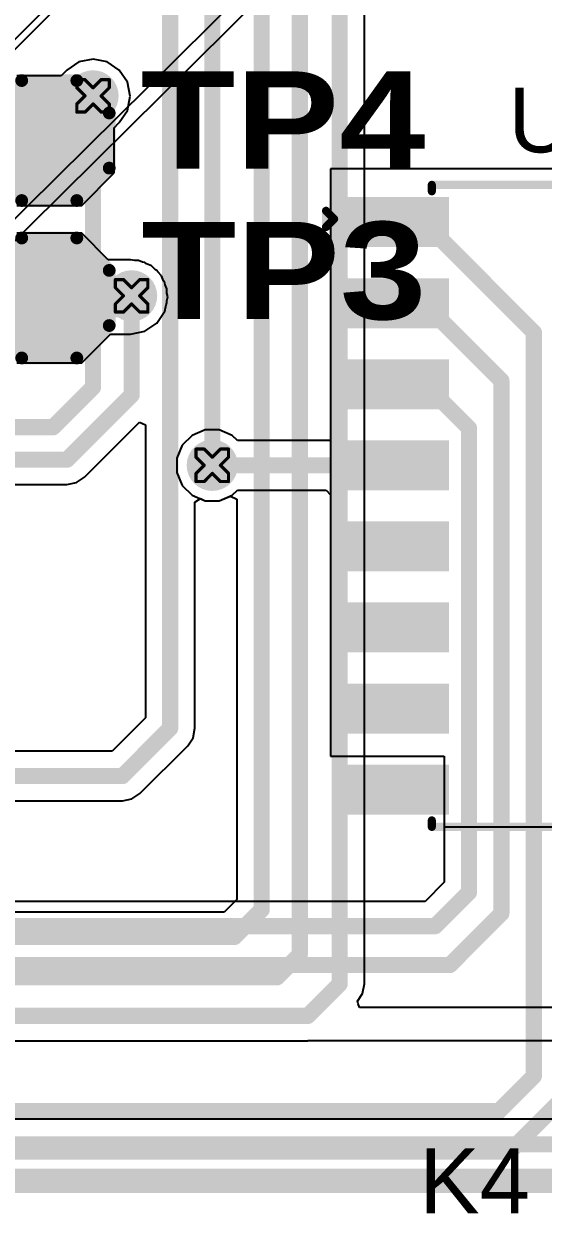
# Model space of a CAD drawing. Header units: inches. Extents: x 0 to 212, y 0 to 208.
# Drawn here: x 4.75 to 5.07, y 2.323 to 3.057 of the extents above; entities that cross this region are included whole.
import ezdxf

# ---------------------------------------------------------------- set-up
doc = ezdxf.new("R2010")
doc.units = ezdxf.units.IN
doc.header["$MEASUREMENT"] = 0
for name, color, linetype in [('Bottom Layer', 5, 'Continuous'), ('Bottom Solder', 6, 'Continuous'), ('Drill Drawing', 1, 'Continuous'), ('Top Layer', 1, 'Continuous'), ('Top Overlay', 2, 'Continuous'), ('Top Paste', 8, 'Continuous'), ('Top Solder', 216, 'Continuous'), ('Via Holes', 16, 'Continuous')]:
    doc.layers.add(name, color=color, linetype=linetype)
doc.styles.add('Arial', font='', dxfattribs={"height": 0.2})
doc.styles.add('Arial Black_Bold', font='', dxfattribs={"height": 0.2})
doc.styles.get('Arial').set_extended_font_data('Arial')
doc.styles.get('Arial Black_Bold').set_extended_font_data('Arial Black', bold=True)

# ---------------------------------------------------------------- blocks, each defined once
blk = doc.blocks.new('16_SOIC__0_154___3_90___W______10')
at = {"layer": 'Top Layer'}
for points in [[(-0.13583, 0.18642), (-0.07677, 0.18642), (-0.07677, 0.16358), (-0.13583, 0.16358)], [(0.07677, 0.18642), (0.13583, 0.18642), (0.13583, 0.16358), (0.07677, 0.16358)], [(-0.13583, 0.13642), (-0.07677, 0.13642), (-0.07677, 0.11358), (-0.13583, 0.11358)], [(0.07677, 0.13642), (0.13583, 0.13642), (0.13583, 0.11358), (0.07677, 0.11358)], [(-0.13583, 0.08642), (-0.07677, 0.08642), (-0.07677, 0.06358), (-0.13583, 0.06358)], [(0.07677, 0.08642), (0.13583, 0.08642), (0.13583, 0.06358), (0.07677, 0.06358)], [(-0.13583, 0.03642), (-0.07677, 0.03642), (-0.07677, 0.01358), (-0.13583, 0.01358)], [(0.07677, 0.03642), (0.13583, 0.03642), (0.13583, 0.01358), (0.07677, 0.01358)], [(-0.13583, -0.01358), (-0.07677, -0.01358), (-0.07677, -0.03642), (-0.13583, -0.03642)], [(0.07677, -0.01358), (0.13583, -0.01358), (0.13583, -0.03642), (0.07677, -0.03642)], [(-0.13583, -0.06358), (-0.07677, -0.06358), (-0.07677, -0.08642), (-0.13583, -0.08642)], [(0.07677, -0.06358), (0.13583, -0.06358), (0.13583, -0.08642), (0.07677, -0.08642)], [(-0.13583, -0.11358), (-0.07677, -0.11358), (-0.07677, -0.13642), (-0.13583, -0.13642)], [(0.07677, -0.11358), (0.13583, -0.11358), (0.13583, -0.13642), (0.07677, -0.13642)], [(-0.13583, -0.16358), (-0.07677, -0.16358), (-0.07677, -0.18642), (-0.13583, -0.18642)], [(0.07677, -0.16358), (0.13583, -0.16358), (0.13583, -0.18642), (0.07677, -0.18642)]]:
    blk.add_hatch(color=1, dxfattribs=at).paths.add_polyline_path(points)
at = {"layer": 'Top Paste'}
for points in [[(-0.13583, 0.18642), (-0.07677, 0.18642), (-0.07677, 0.16358), (-0.13583, 0.16358)], [(0.07677, 0.18642), (0.13583, 0.18642), (0.13583, 0.16358), (0.07677, 0.16358)], [(-0.13583, 0.13642), (-0.07677, 0.13642), (-0.07677, 0.11358), (-0.13583, 0.11358)], [(0.07677, 0.13642), (0.13583, 0.13642), (0.13583, 0.11358), (0.07677, 0.11358)], [(-0.13583, 0.08642), (-0.07677, 0.08642), (-0.07677, 0.06358), (-0.13583, 0.06358)], [(0.07677, 0.08642), (0.13583, 0.08642), (0.13583, 0.06358), (0.07677, 0.06358)], [(-0.13583, 0.03642), (-0.07677, 0.03642), (-0.07677, 0.01358), (-0.13583, 0.01358)], [(0.07677, 0.03642), (0.13583, 0.03642), (0.13583, 0.01358), (0.07677, 0.01358)], [(-0.13583, -0.01358), (-0.07677, -0.01358), (-0.07677, -0.03642), (-0.13583, -0.03642)], [(0.07677, -0.01358), (0.13583, -0.01358), (0.13583, -0.03642), (0.07677, -0.03642)], [(-0.13583, -0.06358), (-0.07677, -0.06358), (-0.07677, -0.08642), (-0.13583, -0.08642)], [(0.07677, -0.06358), (0.13583, -0.06358), (0.13583, -0.08642), (0.07677, -0.08642)], [(-0.13583, -0.11358), (-0.07677, -0.11358), (-0.07677, -0.13642), (-0.13583, -0.13642)], [(0.07677, -0.11358), (0.13583, -0.11358), (0.13583, -0.13642), (0.07677, -0.13642)], [(-0.13583, -0.16358), (-0.07677, -0.16358), (-0.07677, -0.18642), (-0.13583, -0.18642)], [(0.07677, -0.16358), (0.13583, -0.16358), (0.13583, -0.18642), (0.07677, -0.18642)]]:
    blk.add_hatch(color=8, dxfattribs=at).paths.add_polyline_path(points)
at = {"layer": 'Top Solder'}
for points in [[(-0.13983, 0.19042), (-0.07277, 0.19042), (-0.07277, 0.15958), (-0.13983, 0.15958)], [(0.07277, 0.19042), (0.13983, 0.19042), (0.13983, 0.15958), (0.07277, 0.15958)], [(-0.13983, 0.14042), (-0.07277, 0.14042), (-0.07277, 0.10958), (-0.13983, 0.10958)], [(0.07277, 0.14042), (0.13983, 0.14042), (0.13983, 0.10958), (0.07277, 0.10958)], [(-0.13983, 0.09042), (-0.07277, 0.09042), (-0.07277, 0.05958), (-0.13983, 0.05958)], [(0.07277, 0.09042), (0.13983, 0.09042), (0.13983, 0.05958), (0.07277, 0.05958)], [(-0.13983, 0.04042), (-0.07277, 0.04042), (-0.07277, 0.00958), (-0.13983, 0.00958)], [(0.07277, 0.04042), (0.13983, 0.04042), (0.13983, 0.00958), (0.07277, 0.00958)], [(-0.13983, -0.00958), (-0.07277, -0.00958), (-0.07277, -0.04042), (-0.13983, -0.04042)], [(0.07277, -0.00958), (0.13983, -0.00958), (0.13983, -0.04042), (0.07277, -0.04042)], [(-0.13983, -0.05958), (-0.07277, -0.05958), (-0.07277, -0.09042), (-0.13983, -0.09042)], [(0.07277, -0.05958), (0.13983, -0.05958), (0.13983, -0.09042), (0.07277, -0.09042)], [(-0.13983, -0.10958), (-0.07277, -0.10958), (-0.07277, -0.14042), (-0.13983, -0.14042)], [(0.07277, -0.10958), (0.13983, -0.10958), (0.13983, -0.14042), (0.07277, -0.14042)], [(-0.13983, -0.15958), (-0.07277, -0.15958), (-0.07277, -0.19042), (-0.13983, -0.19042)], [(0.07277, -0.15958), (0.13983, -0.15958), (0.13983, -0.19042), (0.07277, -0.19042)]]:
    blk.add_hatch(color=216, dxfattribs=at).paths.add_polyline_path(points)
at = {"layer": 'Top Overlay'}
for points in [[(-0.08336, 0.194, 0.005, 0.005, 0), (-0.08336, 0.198, 0.005, 0.005, 0)], [(-0.08336, 0.198, 0.005, 0.005, 0), (0.07802, 0.198, 0.005, 0.005, 0)], [(0.07864, 0.194, 0.005, 0.005, 0), (0.07864, 0.198, 0.005, 0.005, 0)], [(-0.14865, 0.172, 0.005, 0.005, 0), (-0.14865, 0.182, 0.005, 0.005, 0)], [(-0.14865, 0.182, 0.005, 0.005, 0), (-0.14365, 0.177, 0.005, 0.005, 0)], [(-0.14865, 0.172, 0.005, 0.005, 0), (-0.14365, 0.177, 0.005, 0.005, 0)], [(-0.08336, -0.198, 0.005, 0.005, 0), (-0.08336, -0.194, 0.005, 0.005, 0)], [(-0.08336, -0.198, 0.005, 0.005, 0), (0.07802, -0.198, 0.005, 0.005, 0)], [(0.07864, -0.198, 0.005, 0.005, 0), (0.07864, -0.194, 0.005, 0.005, 0)]]:
    blk.add_lwpolyline(points, format="xyseb", dxfattribs=at)
for points in [[(-0.08461, 0.198, 0.0025, 0.0025, 1), (-0.08211, 0.198, 0.0025, 0.0025, 1)], [(-0.08461, 0.198, 0.0025, 0.0025, 1), (-0.08211, 0.198, 0.0025, 0.0025, 1)], [(0.07677, 0.198, 0.0025, 0.0025, 1), (0.07927, 0.198, 0.0025, 0.0025, 1)], [(0.07739, 0.198, 0.0025, 0.0025, 1), (0.07989, 0.198, 0.0025, 0.0025, 1)], [(-0.08461, 0.194, 0.0025, 0.0025, 1), (-0.08211, 0.194, 0.0025, 0.0025, 1)], [(0.07739, 0.194, 0.0025, 0.0025, 1), (0.07989, 0.194, 0.0025, 0.0025, 1)], [(-0.1499, 0.182, 0.0025, 0.0025, 1), (-0.1474, 0.182, 0.0025, 0.0025, 1)], [(-0.1499, 0.182, 0.0025, 0.0025, 1), (-0.1474, 0.182, 0.0025, 0.0025, 1)], [(-0.1449, 0.177, 0.0025, 0.0025, 1), (-0.1424, 0.177, 0.0025, 0.0025, 1)], [(-0.1449, 0.177, 0.0025, 0.0025, 1), (-0.1424, 0.177, 0.0025, 0.0025, 1)], [(-0.1499, 0.172, 0.0025, 0.0025, 1), (-0.1474, 0.172, 0.0025, 0.0025, 1)], [(-0.1499, 0.172, 0.0025, 0.0025, 1), (-0.1474, 0.172, 0.0025, 0.0025, 1)], [(-0.08461, -0.194, 0.0025, 0.0025, 1), (-0.08211, -0.194, 0.0025, 0.0025, 1)], [(-0.08461, -0.198, 0.0025, 0.0025, 1), (-0.08211, -0.198, 0.0025, 0.0025, 1)], [(-0.08461, -0.198, 0.0025, 0.0025, 1), (-0.08211, -0.198, 0.0025, 0.0025, 1)], [(0.07677, -0.198, 0.0025, 0.0025, 1), (0.07927, -0.198, 0.0025, 0.0025, 1)], [(0.07739, -0.194, 0.0025, 0.0025, 1), (0.07989, -0.194, 0.0025, 0.0025, 1)], [(0.07739, -0.198, 0.0025, 0.0025, 1), (0.07989, -0.198, 0.0025, 0.0025, 1)]]:
    blk.add_lwpolyline(points, format="xyseb", close=True, dxfattribs=at)
blk = doc.blocks.new('28_UFQFPN__4_4__11')
at = {"layer": 'Top Solder'}
for p in [(-0.05074, -0.06255), (0.06147, -0.06255), (0.08706, 0.06737), (0.08706, -0.05074)]:
    blk.add_line(p, (207.68418, 205.16589), dxfattribs=at)
blk = doc.blocks.new('T__________17')
at = {"layer": 'Top Layer'}
blk.add_hatch(color=1, dxfattribs=at).paths.add_polyline_path([(0.015, 0.03), (-0.015, 0.03), (-0.03, 0.015), (-0.03, -0.015), (-0.015, -0.03), (0.015, -0.03), (0.03, -0.015), (0.03, 0.015)])
at = {"layer": 'Top Paste'}
blk.add_hatch(color=8, dxfattribs=at).paths.add_polyline_path([(0.015, 0.03), (-0.015, 0.03), (-0.03, 0.015), (-0.03, -0.015), (-0.015, -0.03), (0.015, -0.03), (0.03, -0.015), (0.03, 0.015)])
at = {"layer": 'Top Solder'}
blk.add_hatch(color=216, dxfattribs=at).paths.add_polyline_path([(0.017, 0.034), (-0.017, 0.034), (-0.034, 0.017), (-0.034, -0.017), (-0.017, -0.034), (0.017, -0.034), (0.034, -0.017), (0.034, 0.017)])
at = {"layer": 'Top Overlay'}
for points in [[(-0.037, 0.017, 0.00787, 0.00787, 0), (-0.017, 0.037, 0.00787, 0.00787, 0)], [(-0.017, 0.037, 0.00787, 0.00787, 0), (0.017, 0.037, 0.00787, 0.00787, 0)], [(0.017, 0.037, 0.00787, 0.00787, 0), (0.037, 0.017, 0.00787, 0.00787, 0)], [(-0.037, -0.017, 0.00787, 0.00787, 0), (-0.037, 0.017, 0.00787, 0.00787, 0)], [(0.037, -0.017, 0.00787, 0.00787, 0), (0.037, 0.017, 0.00787, 0.00787, 0)], [(-0.037, -0.017, 0.00787, 0.00787, 0), (-0.017, -0.037, 0.00787, 0.00787, 0)], [(0.017, -0.037, 0.00787, 0.00787, 0), (0.037, -0.017, 0.00787, 0.00787, 0)], [(-0.017, -0.037, 0.00787, 0.00787, 0), (0.017, -0.037, 0.00787, 0.00787, 0)]]:
    blk.add_lwpolyline(points, format="xyseb", dxfattribs=at)
for points in [[(-0.01897, 0.037, 0.00394, 0.00394, 1), (-0.01503, 0.037, 0.00394, 0.00394, 1)], [(-0.01897, 0.037, 0.00394, 0.00394, 1), (-0.01503, 0.037, 0.00394, 0.00394, 1)], [(0.01503, 0.037, 0.00394, 0.00394, 1), (0.01897, 0.037, 0.00394, 0.00394, 1)], [(0.01503, 0.037, 0.00394, 0.00394, 1), (0.01897, 0.037, 0.00394, 0.00394, 1)], [(-0.03897, 0.017, 0.00394, 0.00394, 1), (-0.03503, 0.017, 0.00394, 0.00394, 1)], [(-0.03897, 0.017, 0.00394, 0.00394, 1), (-0.03503, 0.017, 0.00394, 0.00394, 1)], [(0.03503, 0.017, 0.00394, 0.00394, 1), (0.03897, 0.017, 0.00394, 0.00394, 1)], [(0.03503, 0.017, 0.00394, 0.00394, 1), (0.03897, 0.017, 0.00394, 0.00394, 1)], [(-0.03897, -0.017, 0.00394, 0.00394, 1), (-0.03503, -0.017, 0.00394, 0.00394, 1)], [(-0.03897, -0.017, 0.00394, 0.00394, 1), (-0.03503, -0.017, 0.00394, 0.00394, 1)], [(0.03503, -0.017, 0.00394, 0.00394, 1), (0.03897, -0.017, 0.00394, 0.00394, 1)], [(0.03503, -0.017, 0.00394, 0.00394, 1), (0.03897, -0.017, 0.00394, 0.00394, 1)], [(-0.01897, -0.037, 0.00394, 0.00394, 1), (-0.01503, -0.037, 0.00394, 0.00394, 1)], [(-0.01897, -0.037, 0.00394, 0.00394, 1), (-0.01503, -0.037, 0.00394, 0.00394, 1)], [(0.01503, -0.037, 0.00394, 0.00394, 1), (0.01897, -0.037, 0.00394, 0.00394, 1)], [(0.01503, -0.037, 0.00394, 0.00394, 1), (0.01897, -0.037, 0.00394, 0.00394, 1)]]:
    blk.add_lwpolyline(points, format="xyseb", close=True, dxfattribs=at)
blk = doc.blocks.new('T__________18')
at = {"layer": 'Top Layer'}
blk.add_hatch(color=1, dxfattribs=at).paths.add_polyline_path([(0.015, 0.03), (-0.015, 0.03), (-0.03, 0.015), (-0.03, -0.015), (-0.015, -0.03), (0.015, -0.03), (0.03, -0.015), (0.03, 0.015)])
at = {"layer": 'Top Paste'}
blk.add_hatch(color=8, dxfattribs=at).paths.add_polyline_path([(0.015, 0.03), (-0.015, 0.03), (-0.03, 0.015), (-0.03, -0.015), (-0.015, -0.03), (0.015, -0.03), (0.03, -0.015), (0.03, 0.015)])
at = {"layer": 'Top Solder'}
blk.add_hatch(color=216, dxfattribs=at).paths.add_polyline_path([(0.017, 0.034), (-0.017, 0.034), (-0.034, 0.017), (-0.034, -0.017), (-0.017, -0.034), (0.017, -0.034), (0.034, -0.017), (0.034, 0.017)])
at = {"layer": 'Top Overlay'}
for points in [[(-0.037, 0.017, 0.00787, 0.00787, 0), (-0.017, 0.037, 0.00787, 0.00787, 0)], [(-0.017, 0.037, 0.00787, 0.00787, 0), (0.017, 0.037, 0.00787, 0.00787, 0)], [(0.017, 0.037, 0.00787, 0.00787, 0), (0.037, 0.017, 0.00787, 0.00787, 0)], [(-0.037, -0.017, 0.00787, 0.00787, 0), (-0.037, 0.017, 0.00787, 0.00787, 0)], [(0.037, -0.017, 0.00787, 0.00787, 0), (0.037, 0.017, 0.00787, 0.00787, 0)], [(-0.037, -0.017, 0.00787, 0.00787, 0), (-0.017, -0.037, 0.00787, 0.00787, 0)], [(0.017, -0.037, 0.00787, 0.00787, 0), (0.037, -0.017, 0.00787, 0.00787, 0)], [(-0.017, -0.037, 0.00787, 0.00787, 0), (0.017, -0.037, 0.00787, 0.00787, 0)]]:
    blk.add_lwpolyline(points, format="xyseb", dxfattribs=at)
for points in [[(-0.01897, 0.037, 0.00394, 0.00394, 1), (-0.01503, 0.037, 0.00394, 0.00394, 1)], [(-0.01897, 0.037, 0.00394, 0.00394, 1), (-0.01503, 0.037, 0.00394, 0.00394, 1)], [(0.01503, 0.037, 0.00394, 0.00394, 1), (0.01897, 0.037, 0.00394, 0.00394, 1)], [(0.01503, 0.037, 0.00394, 0.00394, 1), (0.01897, 0.037, 0.00394, 0.00394, 1)], [(-0.03897, 0.017, 0.00394, 0.00394, 1), (-0.03503, 0.017, 0.00394, 0.00394, 1)], [(-0.03897, 0.017, 0.00394, 0.00394, 1), (-0.03503, 0.017, 0.00394, 0.00394, 1)], [(0.03503, 0.017, 0.00394, 0.00394, 1), (0.03897, 0.017, 0.00394, 0.00394, 1)], [(0.03503, 0.017, 0.00394, 0.00394, 1), (0.03897, 0.017, 0.00394, 0.00394, 1)], [(-0.03897, -0.017, 0.00394, 0.00394, 1), (-0.03503, -0.017, 0.00394, 0.00394, 1)], [(-0.03897, -0.017, 0.00394, 0.00394, 1), (-0.03503, -0.017, 0.00394, 0.00394, 1)], [(0.03503, -0.017, 0.00394, 0.00394, 1), (0.03897, -0.017, 0.00394, 0.00394, 1)], [(0.03503, -0.017, 0.00394, 0.00394, 1), (0.03897, -0.017, 0.00394, 0.00394, 1)], [(-0.01897, -0.037, 0.00394, 0.00394, 1), (-0.01503, -0.037, 0.00394, 0.00394, 1)], [(-0.01897, -0.037, 0.00394, 0.00394, 1), (-0.01503, -0.037, 0.00394, 0.00394, 1)], [(0.01503, -0.037, 0.00394, 0.00394, 1), (0.01897, -0.037, 0.00394, 0.00394, 1)], [(0.01503, -0.037, 0.00394, 0.00394, 1), (0.01897, -0.037, 0.00394, 0.00394, 1)]]:
    blk.add_lwpolyline(points, format="xyseb", close=True, dxfattribs=at)

msp = doc.modelspace()

# ---------------------------------------------------------------- hatches: boundary and pattern name
at = {"layer": 'Bottom Layer'}
h = msp.add_hatch(color=5, dxfattribs=at)
edge = h.paths.add_edge_path()
edge.add_arc((4.79244, 3.01211), 0.01181, 0, 360)
h = msp.add_hatch(color=5, dxfattribs=at)
edge = h.paths.add_edge_path()
edge.add_arc((4.81625, 2.88878), 0.01181, 0, 360)
h = msp.add_hatch(color=5, dxfattribs=at)
edge = h.paths.add_edge_path()
edge.add_arc((4.86604, 2.78424), 0.01181, 0, 360)
at = {"layer": 'Bottom Solder'}
h = msp.add_hatch(color=6, dxfattribs=at)
edge = h.paths.add_edge_path()
edge.add_arc((4.79244, 3.01211), 0.01581, 0, 360)
h = msp.add_hatch(color=6, dxfattribs=at)
edge = h.paths.add_edge_path()
edge.add_arc((4.81625, 2.88878), 0.01581, 0, 360)
h = msp.add_hatch(color=6, dxfattribs=at)
edge = h.paths.add_edge_path()
edge.add_arc((4.86604, 2.78424), 0.01581, 0, 360)
at = {"layer": 'Top Layer'}
h = msp.add_hatch(color=1, dxfattribs=at)
edge = h.paths.add_edge_path()
edge.add_arc((4.79244, 3.01211), 0.01181, 0, 360)
h = msp.add_hatch(color=1, dxfattribs=at)
edge = h.paths.add_edge_path()
edge.add_arc((4.81625, 2.88878), 0.01181, 0, 360)
h = msp.add_hatch(color=1, dxfattribs=at)
edge = h.paths.add_edge_path()
edge.add_arc((4.86604, 2.78424), 0.01181, 0, 360)
at = {"layer": 'Top Solder'}
h = msp.add_hatch(color=216, dxfattribs=at)
edge = h.paths.add_edge_path()
edge.add_arc((4.79244, 3.01211), 0.01581, 0, 360)
h = msp.add_hatch(color=216, dxfattribs=at)
edge = h.paths.add_edge_path()
edge.add_arc((4.81625, 2.88878), 0.01581, 0, 360)
h = msp.add_hatch(color=216, dxfattribs=at)
edge = h.paths.add_edge_path()
edge.add_arc((4.86604, 2.78424), 0.01581, 0, 360)
at = {"layer": 'Via Holes'}
h = msp.add_hatch(color=7, dxfattribs=at)
edge = h.paths.add_edge_path()
edge.add_arc((4.79244, 3.01211), 0.00591, 0, 360)
h = msp.add_hatch(color=7, dxfattribs=at)
edge = h.paths.add_edge_path()
edge.add_arc((4.81625, 2.88878), 0.00591, 0, 360)
h = msp.add_hatch(color=7, dxfattribs=at)
edge = h.paths.add_edge_path()
edge.add_arc((4.86604, 2.78424), 0.00591, 0, 360)

# ---------------------------------------------------------------- linework, layer by layer
at = {"layer": 'Bottom Layer'}
for p, q in [((4.95999, 2.46434), (4.95999, 3.626)), ((4.78716, 2.77689), (4.82107, 2.8108)), ((4.82107, 2.8108), (4.82476, 2.80927)), ((4.82476, 2.80927), (4.82476, 2.6284)), ((4.77635, 2.77241), (4.7822, 2.77358)), ((4.7822, 2.77358), (4.78716, 2.77689)), ((4.72484, 2.77241), (4.77635, 2.77241)), ((4.85535, 2.76146), (4.85868, 2.76368)), ((4.85535, 2.62206), (4.85535, 2.76146)), ((4.85868, 2.76368), (4.8617, 2.76243)), ((4.8617, 2.76243), (4.87038, 2.76243)), ((4.87038, 2.76243), (4.87727, 2.76528)), ((4.87727, 2.76528), (4.88127, 2.7634)), ((4.88127, 2.7634), (4.88127, 2.51648)), ((4.82476, 2.6284), (4.80423, 2.60787)), ((4.85419, 2.61621), (4.85535, 2.62206)), ((4.85087, 2.61125), (4.85419, 2.61621)), ((4.80423, 2.60787), (4.07482, 2.60787)), ((4.82138, 2.58176), (4.85087, 2.61125)), ((4.07482, 2.57728), (4.81057, 2.57728)), ((4.81057, 2.57728), (4.81642, 2.57844)), ((4.81642, 2.57844), (4.82138, 2.58176)), ((4.88127, 2.51648), (4.87341, 2.50862)), ((4.87341, 2.50862), (4.39951, 2.50862)), ((4.95566, 2.45375), (4.95883, 2.45849)), ((4.95883, 2.45849), (4.95999, 2.46434)), ((4.95604, 2.45198), (4.95566, 2.45375)), ((4.95696, 2.44975), (4.95604, 2.45198)), ((5.59151, 2.44975), (4.95696, 2.44975)), ((4.5288, 2.42935), (4.92501, 2.42935)), ((4.92501, 2.42935), (4.92501, 2.42936)), ((4.92501, 2.42936), (5.59995, 2.42936)), ((5.76, 2.38102), (3.66913, 2.38102))]:
    msp.add_line(p, q, dxfattribs=at)
for points in [[(4.92005, 2.48245, 0.01, 0.01, 0), (4.92005, 3.82028, 0.01, 0.01, 0)], [(4.89656, 2.51014, 0.01, 0.01, 0), (4.89656, 3.79868, 0.01, 0.01, 0)], [(4.9447, 2.46434, 0.01, 0.01, 0), (4.9447, 3.63234, 0.01, 0.01, 0)], [(4.86604, 2.78424, 0.01, 0.01, 0), (4.86604, 3.31136, 0.01, 0.01, 0)], [(4.84006, 2.62206, 0.01, 0.01, 0), (4.84006, 3.3011, 0.01, 0.01, 0)], [(4.79244, 2.83244, 0.01, 0.01, 0), (4.79244, 3.01211, 0.01, 0.01, 0)], [(4.81625, 2.82761, 0.01, 0.01, 0), (4.81625, 2.88878, 0.01, 0.01, 0)], [(4.76771, 2.80771, 0.01, 0.01, 0), (4.79244, 2.83244, 0.01, 0.01, 0)], [(4.77635, 2.78771, 0.01, 0.01, 0), (4.81625, 2.82761, 0.01, 0.01, 0)], [(4.61401, 2.80771, 0.01, 0.01, 0), (4.76771, 2.80771, 0.01, 0.01, 0)], [(4.59084, 2.78771, 0.01, 0.01, 0), (4.77635, 2.78771, 0.01, 0.01, 0)], [(4.81057, 2.59257, 0.01, 0.01, 0), (4.84006, 2.62206, 0.01, 0.01, 0)], [(4.05927, 2.59257, 0.01, 0.01, 0), (4.81057, 2.59257, 0.01, 0.01, 0)], [(4.87975, 2.49333, 0.01, 0.01, 0), (4.89656, 2.51014, 0.01, 0.01, 0)], [(4.38396, 2.49333, 0.01, 0.01, 0), (4.87975, 2.49333, 0.01, 0.01, 0)], [(4.90606, 2.46846, 0.01, 0.01, 0), (4.92005, 2.48245, 0.01, 0.01, 0)], [(4.47053, 2.46846, 0.01, 0.01, 0), (4.90606, 2.46846, 0.01, 0.01, 0)], [(4.92501, 2.44465, 0.01, 0.01, 0), (4.9447, 2.46434, 0.01, 0.01, 0)], [(4.51324, 2.44465, 0.01, 0.01, 0), (4.92501, 2.44465, 0.01, 0.01, 0)], [(3.65095, 2.36542, 0.01, 0.01, 0), (6.7387, 2.36542, 0.01, 0.01, 0)], [(3.10159, 2.34292, 0.015, 0.015, 0), (5.10302, 2.34292, 0.015, 0.015, 0)]]:
    msp.add_lwpolyline(points, format="xyseb", dxfattribs=at)
for points in [[(4.78994, 3.01211, 0.005, 0.005, 1), (4.79494, 3.01211, 0.005, 0.005, 1)], [(4.81375, 2.88878, 0.005, 0.005, 1), (4.81875, 2.88878, 0.005, 0.005, 1)], [(4.78994, 2.83244, 0.005, 0.005, 1), (4.79494, 2.83244, 0.005, 0.005, 1)], [(4.78994, 2.83244, 0.005, 0.005, 1), (4.79494, 2.83244, 0.005, 0.005, 1)], [(4.81375, 2.82761, 0.005, 0.005, 1), (4.81875, 2.82761, 0.005, 0.005, 1)], [(4.81375, 2.82761, 0.005, 0.005, 1), (4.81875, 2.82761, 0.005, 0.005, 1)], [(4.76521, 2.80771, 0.005, 0.005, 1), (4.77021, 2.80771, 0.005, 0.005, 1)], [(4.76521, 2.80771, 0.005, 0.005, 1), (4.77021, 2.80771, 0.005, 0.005, 1)], [(4.77385, 2.78771, 0.005, 0.005, 1), (4.77885, 2.78771, 0.005, 0.005, 1)], [(4.77385, 2.78771, 0.005, 0.005, 1), (4.77885, 2.78771, 0.005, 0.005, 1)], [(4.86354, 2.78424, 0.005, 0.005, 1), (4.86854, 2.78424, 0.005, 0.005, 1)], [(4.83756, 2.62206, 0.005, 0.005, 1), (4.84256, 2.62206, 0.005, 0.005, 1)], [(4.83756, 2.62206, 0.005, 0.005, 1), (4.84256, 2.62206, 0.005, 0.005, 1)], [(4.80807, 2.59257, 0.005, 0.005, 1), (4.81307, 2.59257, 0.005, 0.005, 1)], [(4.80807, 2.59257, 0.005, 0.005, 1), (4.81307, 2.59257, 0.005, 0.005, 1)], [(4.89406, 2.51014, 0.005, 0.005, 1), (4.89906, 2.51014, 0.005, 0.005, 1)], [(4.89406, 2.51014, 0.005, 0.005, 1), (4.89906, 2.51014, 0.005, 0.005, 1)], [(4.87725, 2.49333, 0.005, 0.005, 1), (4.88225, 2.49333, 0.005, 0.005, 1)], [(4.87725, 2.49333, 0.005, 0.005, 1), (4.88225, 2.49333, 0.005, 0.005, 1)], [(4.91755, 2.48245, 0.005, 0.005, 1), (4.92255, 2.48245, 0.005, 0.005, 1)], [(4.91755, 2.48245, 0.005, 0.005, 1), (4.92255, 2.48245, 0.005, 0.005, 1)], [(4.90356, 2.46846, 0.005, 0.005, 1), (4.90856, 2.46846, 0.005, 0.005, 1)], [(4.90356, 2.46846, 0.005, 0.005, 1), (4.90856, 2.46846, 0.005, 0.005, 1)], [(4.9422, 2.46434, 0.005, 0.005, 1), (4.9472, 2.46434, 0.005, 0.005, 1)], [(4.9422, 2.46434, 0.005, 0.005, 1), (4.9472, 2.46434, 0.005, 0.005, 1)], [(4.92251, 2.44465, 0.005, 0.005, 1), (4.92751, 2.44465, 0.005, 0.005, 1)], [(4.92251, 2.44465, 0.005, 0.005, 1), (4.92751, 2.44465, 0.005, 0.005, 1)]]:
    msp.add_lwpolyline(points, format="xyseb", close=True, dxfattribs=at)
at = {"layer": 'Drill Drawing'}
for points in [[(4.78244, 3.01711, 0.002, 0.002, 0), (4.78244, 3.02211, 0.002, 0.002, 0)], [(4.78244, 3.02211, 0.002, 0.002, 0), (4.78744, 3.02211, 0.002, 0.002, 0)], [(4.78744, 3.02211, 0.002, 0.002, 0), (4.79244, 3.01711, 0.002, 0.002, 0)], [(4.79244, 3.01711, 0.002, 0.002, 0), (4.79744, 3.02211, 0.002, 0.002, 0)], [(4.79744, 3.02211, 0.002, 0.002, 0), (4.80244, 3.02211, 0.002, 0.002, 0)], [(4.80244, 3.01711, 0.002, 0.002, 0), (4.80244, 3.02211, 0.002, 0.002, 0)], [(4.78244, 3.01711, 0.002, 0.002, 0), (4.78744, 3.01211, 0.002, 0.002, 0)], [(4.79744, 3.01211, 0.002, 0.002, 0), (4.80244, 3.01711, 0.002, 0.002, 0)], [(4.78244, 3.00711, 0.002, 0.002, 0), (4.78744, 3.01211, 0.002, 0.002, 0)], [(4.78244, 3.00211, 0.002, 0.002, 0), (4.78244, 3.00711, 0.002, 0.002, 0)], [(4.78744, 3.00211, 0.002, 0.002, 0), (4.79244, 3.00711, 0.002, 0.002, 0)], [(4.79244, 3.00711, 0.002, 0.002, 0), (4.79744, 3.00211, 0.002, 0.002, 0)], [(4.79744, 3.01211, 0.002, 0.002, 0), (4.80244, 3.00711, 0.002, 0.002, 0)], [(4.80244, 3.00211, 0.002, 0.002, 0), (4.80244, 3.00711, 0.002, 0.002, 0)], [(4.78244, 3.00211, 0.002, 0.002, 0), (4.78744, 3.00211, 0.002, 0.002, 0)], [(4.79744, 3.00211, 0.002, 0.002, 0), (4.80244, 3.00211, 0.002, 0.002, 0)], [(4.80625, 2.89378, 0.002, 0.002, 0), (4.80625, 2.89878, 0.002, 0.002, 0)], [(4.80625, 2.89878, 0.002, 0.002, 0), (4.81125, 2.89878, 0.002, 0.002, 0)], [(4.81125, 2.89878, 0.002, 0.002, 0), (4.81625, 2.89378, 0.002, 0.002, 0)], [(4.81625, 2.89378, 0.002, 0.002, 0), (4.82125, 2.89878, 0.002, 0.002, 0)], [(4.82125, 2.89878, 0.002, 0.002, 0), (4.82625, 2.89878, 0.002, 0.002, 0)], [(4.82625, 2.89378, 0.002, 0.002, 0), (4.82625, 2.89878, 0.002, 0.002, 0)], [(4.80625, 2.89378, 0.002, 0.002, 0), (4.81125, 2.88878, 0.002, 0.002, 0)], [(4.82125, 2.88878, 0.002, 0.002, 0), (4.82625, 2.89378, 0.002, 0.002, 0)], [(4.80625, 2.88378, 0.002, 0.002, 0), (4.81125, 2.88878, 0.002, 0.002, 0)], [(4.80625, 2.87878, 0.002, 0.002, 0), (4.80625, 2.88378, 0.002, 0.002, 0)], [(4.81125, 2.87878, 0.002, 0.002, 0), (4.81625, 2.88378, 0.002, 0.002, 0)], [(4.81625, 2.88378, 0.002, 0.002, 0), (4.82125, 2.87878, 0.002, 0.002, 0)], [(4.82125, 2.88878, 0.002, 0.002, 0), (4.82625, 2.88378, 0.002, 0.002, 0)], [(4.82625, 2.87878, 0.002, 0.002, 0), (4.82625, 2.88378, 0.002, 0.002, 0)], [(4.80625, 2.87878, 0.002, 0.002, 0), (4.81125, 2.87878, 0.002, 0.002, 0)], [(4.82125, 2.87878, 0.002, 0.002, 0), (4.82625, 2.87878, 0.002, 0.002, 0)], [(4.85604, 2.78924, 0.002, 0.002, 0), (4.85604, 2.79424, 0.002, 0.002, 0)], [(4.85604, 2.79424, 0.002, 0.002, 0), (4.86104, 2.79424, 0.002, 0.002, 0)], [(4.85604, 2.78924, 0.002, 0.002, 0), (4.86104, 2.78424, 0.002, 0.002, 0)], [(4.86104, 2.79424, 0.002, 0.002, 0), (4.86604, 2.78924, 0.002, 0.002, 0)], [(4.86604, 2.78924, 0.002, 0.002, 0), (4.87104, 2.79424, 0.002, 0.002, 0)], [(4.87104, 2.79424, 0.002, 0.002, 0), (4.87604, 2.79424, 0.002, 0.002, 0)], [(4.87104, 2.78424, 0.002, 0.002, 0), (4.87604, 2.78924, 0.002, 0.002, 0)], [(4.87604, 2.78924, 0.002, 0.002, 0), (4.87604, 2.79424, 0.002, 0.002, 0)], [(4.85604, 2.77924, 0.002, 0.002, 0), (4.86104, 2.78424, 0.002, 0.002, 0)], [(4.87104, 2.78424, 0.002, 0.002, 0), (4.87604, 2.77924, 0.002, 0.002, 0)], [(4.85604, 2.77424, 0.002, 0.002, 0), (4.85604, 2.77924, 0.002, 0.002, 0)], [(4.85604, 2.77424, 0.002, 0.002, 0), (4.86104, 2.77424, 0.002, 0.002, 0)], [(4.86104, 2.77424, 0.002, 0.002, 0), (4.86604, 2.77924, 0.002, 0.002, 0)], [(4.86604, 2.77924, 0.002, 0.002, 0), (4.87104, 2.77424, 0.002, 0.002, 0)], [(4.87104, 2.77424, 0.002, 0.002, 0), (4.87604, 2.77424, 0.002, 0.002, 0)], [(4.87604, 2.77424, 0.002, 0.002, 0), (4.87604, 2.77924, 0.002, 0.002, 0)]]:
    msp.add_lwpolyline(points, format="xyseb", dxfattribs=at)
for points in [[(4.78194, 3.02211, 0.001, 0.001, 1), (4.78294, 3.02211, 0.001, 0.001, 1)], [(4.78194, 3.02211, 0.001, 0.001, 1), (4.78294, 3.02211, 0.001, 0.001, 1)], [(4.78694, 3.02211, 0.001, 0.001, 1), (4.78794, 3.02211, 0.001, 0.001, 1)], [(4.78694, 3.02211, 0.001, 0.001, 1), (4.78794, 3.02211, 0.001, 0.001, 1)], [(4.79694, 3.02211, 0.001, 0.001, 1), (4.79794, 3.02211, 0.001, 0.001, 1)], [(4.79694, 3.02211, 0.001, 0.001, 1), (4.79794, 3.02211, 0.001, 0.001, 1)], [(4.80194, 3.02211, 0.001, 0.001, 1), (4.80294, 3.02211, 0.001, 0.001, 1)], [(4.80194, 3.02211, 0.001, 0.001, 1), (4.80294, 3.02211, 0.001, 0.001, 1)], [(4.78194, 3.01711, 0.001, 0.001, 1), (4.78294, 3.01711, 0.001, 0.001, 1)], [(4.78194, 3.01711, 0.001, 0.001, 1), (4.78294, 3.01711, 0.001, 0.001, 1)], [(4.79194, 3.01711, 0.001, 0.001, 1), (4.79294, 3.01711, 0.001, 0.001, 1)], [(4.79194, 3.01711, 0.001, 0.001, 1), (4.79294, 3.01711, 0.001, 0.001, 1)], [(4.80194, 3.01711, 0.001, 0.001, 1), (4.80294, 3.01711, 0.001, 0.001, 1)], [(4.80194, 3.01711, 0.001, 0.001, 1), (4.80294, 3.01711, 0.001, 0.001, 1)], [(4.78194, 3.00711, 0.001, 0.001, 1), (4.78294, 3.00711, 0.001, 0.001, 1)], [(4.78194, 3.00711, 0.001, 0.001, 1), (4.78294, 3.00711, 0.001, 0.001, 1)], [(4.78694, 3.01211, 0.001, 0.001, 1), (4.78794, 3.01211, 0.001, 0.001, 1)], [(4.78694, 3.01211, 0.001, 0.001, 1), (4.78794, 3.01211, 0.001, 0.001, 1)], [(4.79194, 3.00711, 0.001, 0.001, 1), (4.79294, 3.00711, 0.001, 0.001, 1)], [(4.79194, 3.00711, 0.001, 0.001, 1), (4.79294, 3.00711, 0.001, 0.001, 1)], [(4.79694, 3.01211, 0.001, 0.001, 1), (4.79794, 3.01211, 0.001, 0.001, 1)], [(4.79694, 3.01211, 0.001, 0.001, 1), (4.79794, 3.01211, 0.001, 0.001, 1)], [(4.80194, 3.00711, 0.001, 0.001, 1), (4.80294, 3.00711, 0.001, 0.001, 1)], [(4.80194, 3.00711, 0.001, 0.001, 1), (4.80294, 3.00711, 0.001, 0.001, 1)], [(4.78194, 3.00211, 0.001, 0.001, 1), (4.78294, 3.00211, 0.001, 0.001, 1)], [(4.78194, 3.00211, 0.001, 0.001, 1), (4.78294, 3.00211, 0.001, 0.001, 1)], [(4.78694, 3.00211, 0.001, 0.001, 1), (4.78794, 3.00211, 0.001, 0.001, 1)], [(4.78694, 3.00211, 0.001, 0.001, 1), (4.78794, 3.00211, 0.001, 0.001, 1)], [(4.79694, 3.00211, 0.001, 0.001, 1), (4.79794, 3.00211, 0.001, 0.001, 1)], [(4.79694, 3.00211, 0.001, 0.001, 1), (4.79794, 3.00211, 0.001, 0.001, 1)], [(4.80194, 3.00211, 0.001, 0.001, 1), (4.80294, 3.00211, 0.001, 0.001, 1)], [(4.80194, 3.00211, 0.001, 0.001, 1), (4.80294, 3.00211, 0.001, 0.001, 1)], [(4.80575, 2.89878, 0.001, 0.001, 1), (4.80675, 2.89878, 0.001, 0.001, 1)], [(4.80575, 2.89878, 0.001, 0.001, 1), (4.80675, 2.89878, 0.001, 0.001, 1)], [(4.81075, 2.89878, 0.001, 0.001, 1), (4.81175, 2.89878, 0.001, 0.001, 1)], [(4.81075, 2.89878, 0.001, 0.001, 1), (4.81175, 2.89878, 0.001, 0.001, 1)], [(4.82075, 2.89878, 0.001, 0.001, 1), (4.82175, 2.89878, 0.001, 0.001, 1)], [(4.82075, 2.89878, 0.001, 0.001, 1), (4.82175, 2.89878, 0.001, 0.001, 1)], [(4.82575, 2.89878, 0.001, 0.001, 1), (4.82675, 2.89878, 0.001, 0.001, 1)], [(4.82575, 2.89878, 0.001, 0.001, 1), (4.82675, 2.89878, 0.001, 0.001, 1)], [(4.80575, 2.89378, 0.001, 0.001, 1), (4.80675, 2.89378, 0.001, 0.001, 1)], [(4.80575, 2.89378, 0.001, 0.001, 1), (4.80675, 2.89378, 0.001, 0.001, 1)], [(4.81575, 2.89378, 0.001, 0.001, 1), (4.81675, 2.89378, 0.001, 0.001, 1)], [(4.81575, 2.89378, 0.001, 0.001, 1), (4.81675, 2.89378, 0.001, 0.001, 1)], [(4.82575, 2.89378, 0.001, 0.001, 1), (4.82675, 2.89378, 0.001, 0.001, 1)], [(4.82575, 2.89378, 0.001, 0.001, 1), (4.82675, 2.89378, 0.001, 0.001, 1)], [(4.80575, 2.88378, 0.001, 0.001, 1), (4.80675, 2.88378, 0.001, 0.001, 1)], [(4.80575, 2.88378, 0.001, 0.001, 1), (4.80675, 2.88378, 0.001, 0.001, 1)], [(4.81075, 2.88878, 0.001, 0.001, 1), (4.81175, 2.88878, 0.001, 0.001, 1)], [(4.81075, 2.88878, 0.001, 0.001, 1), (4.81175, 2.88878, 0.001, 0.001, 1)], [(4.81575, 2.88378, 0.001, 0.001, 1), (4.81675, 2.88378, 0.001, 0.001, 1)], [(4.81575, 2.88378, 0.001, 0.001, 1), (4.81675, 2.88378, 0.001, 0.001, 1)], [(4.82075, 2.88878, 0.001, 0.001, 1), (4.82175, 2.88878, 0.001, 0.001, 1)], [(4.82075, 2.88878, 0.001, 0.001, 1), (4.82175, 2.88878, 0.001, 0.001, 1)], [(4.82575, 2.88378, 0.001, 0.001, 1), (4.82675, 2.88378, 0.001, 0.001, 1)], [(4.82575, 2.88378, 0.001, 0.001, 1), (4.82675, 2.88378, 0.001, 0.001, 1)], [(4.80575, 2.87878, 0.001, 0.001, 1), (4.80675, 2.87878, 0.001, 0.001, 1)], [(4.80575, 2.87878, 0.001, 0.001, 1), (4.80675, 2.87878, 0.001, 0.001, 1)], [(4.81075, 2.87878, 0.001, 0.001, 1), (4.81175, 2.87878, 0.001, 0.001, 1)], [(4.81075, 2.87878, 0.001, 0.001, 1), (4.81175, 2.87878, 0.001, 0.001, 1)], [(4.82075, 2.87878, 0.001, 0.001, 1), (4.82175, 2.87878, 0.001, 0.001, 1)], [(4.82075, 2.87878, 0.001, 0.001, 1), (4.82175, 2.87878, 0.001, 0.001, 1)], [(4.82575, 2.87878, 0.001, 0.001, 1), (4.82675, 2.87878, 0.001, 0.001, 1)], [(4.82575, 2.87878, 0.001, 0.001, 1), (4.82675, 2.87878, 0.001, 0.001, 1)], [(4.85554, 2.79424, 0.001, 0.001, 1), (4.85654, 2.79424, 0.001, 0.001, 1)], [(4.85554, 2.79424, 0.001, 0.001, 1), (4.85654, 2.79424, 0.001, 0.001, 1)], [(4.85554, 2.78924, 0.001, 0.001, 1), (4.85654, 2.78924, 0.001, 0.001, 1)], [(4.85554, 2.78924, 0.001, 0.001, 1), (4.85654, 2.78924, 0.001, 0.001, 1)], [(4.86054, 2.79424, 0.001, 0.001, 1), (4.86154, 2.79424, 0.001, 0.001, 1)], [(4.86054, 2.79424, 0.001, 0.001, 1), (4.86154, 2.79424, 0.001, 0.001, 1)], [(4.86554, 2.78924, 0.001, 0.001, 1), (4.86654, 2.78924, 0.001, 0.001, 1)], [(4.86554, 2.78924, 0.001, 0.001, 1), (4.86654, 2.78924, 0.001, 0.001, 1)], [(4.87054, 2.79424, 0.001, 0.001, 1), (4.87154, 2.79424, 0.001, 0.001, 1)], [(4.87054, 2.79424, 0.001, 0.001, 1), (4.87154, 2.79424, 0.001, 0.001, 1)], [(4.87554, 2.79424, 0.001, 0.001, 1), (4.87654, 2.79424, 0.001, 0.001, 1)], [(4.87554, 2.79424, 0.001, 0.001, 1), (4.87654, 2.79424, 0.001, 0.001, 1)], [(4.87554, 2.78924, 0.001, 0.001, 1), (4.87654, 2.78924, 0.001, 0.001, 1)], [(4.87554, 2.78924, 0.001, 0.001, 1), (4.87654, 2.78924, 0.001, 0.001, 1)], [(4.86054, 2.78424, 0.001, 0.001, 1), (4.86154, 2.78424, 0.001, 0.001, 1)], [(4.86054, 2.78424, 0.001, 0.001, 1), (4.86154, 2.78424, 0.001, 0.001, 1)], [(4.87054, 2.78424, 0.001, 0.001, 1), (4.87154, 2.78424, 0.001, 0.001, 1)], [(4.87054, 2.78424, 0.001, 0.001, 1), (4.87154, 2.78424, 0.001, 0.001, 1)], [(4.85554, 2.77924, 0.001, 0.001, 1), (4.85654, 2.77924, 0.001, 0.001, 1)], [(4.85554, 2.77924, 0.001, 0.001, 1), (4.85654, 2.77924, 0.001, 0.001, 1)], [(4.85554, 2.77424, 0.001, 0.001, 1), (4.85654, 2.77424, 0.001, 0.001, 1)], [(4.85554, 2.77424, 0.001, 0.001, 1), (4.85654, 2.77424, 0.001, 0.001, 1)], [(4.86054, 2.77424, 0.001, 0.001, 1), (4.86154, 2.77424, 0.001, 0.001, 1)], [(4.86054, 2.77424, 0.001, 0.001, 1), (4.86154, 2.77424, 0.001, 0.001, 1)], [(4.86554, 2.77924, 0.001, 0.001, 1), (4.86654, 2.77924, 0.001, 0.001, 1)], [(4.86554, 2.77924, 0.001, 0.001, 1), (4.86654, 2.77924, 0.001, 0.001, 1)], [(4.87054, 2.77424, 0.001, 0.001, 1), (4.87154, 2.77424, 0.001, 0.001, 1)], [(4.87054, 2.77424, 0.001, 0.001, 1), (4.87154, 2.77424, 0.001, 0.001, 1)], [(4.87554, 2.77924, 0.001, 0.001, 1), (4.87654, 2.77924, 0.001, 0.001, 1)], [(4.87554, 2.77924, 0.001, 0.001, 1), (4.87654, 2.77924, 0.001, 0.001, 1)], [(4.87554, 2.77424, 0.001, 0.001, 1), (4.87654, 2.77424, 0.001, 0.001, 1)], [(4.87554, 2.77424, 0.001, 0.001, 1), (4.87654, 2.77424, 0.001, 0.001, 1)]]:
    msp.add_lwpolyline(points, format="xyseb", close=True, dxfattribs=at)
at = {"layer": 'Top Layer'}
for p, q in [((4.78366, 3.03304), (4.77621, 3.02807)), ((4.79244, 3.03479), (4.78366, 3.03304)), ((4.80122, 3.03304), (4.79244, 3.03479)), ((4.80866, 3.02807), (4.80122, 3.03304)), ((4.77272, 3.02457), (4.74542, 3.02457)), ((4.77621, 3.02807), (4.77272, 3.02457)), ((4.81363, 3.02063), (4.80866, 3.02807)), ((4.81538, 3.01185), (4.81363, 3.02063)), ((4.81363, 3.00307), (4.81538, 3.01185)), ((4.80866, 2.99563), (4.81363, 3.00307)), ((4.80542, 2.99239), (4.80866, 2.99563)), ((4.80542, 2.96457), (4.80542, 2.99239)), ((4.78542, 2.94457), (4.80542, 2.96457)), ((4.93908, 2.96704), (4.93908, 2.60484)), ((5.23074, 2.96704), (4.93908, 2.96704)), ((5.634, 2.96704), (4.93908, 2.96704)), ((4.93908, 2.96704), (4.93908, 2.95566)), ((4.93908, 2.95566), (4.93908, 2.95566)), ((4.93908, 2.95566), (4.93908, 2.91282)), ((4.74542, 2.94457), (4.78542, 2.94457)), ((4.78542, 2.92746), (4.74542, 2.92746)), ((4.80182, 2.91106), (4.78542, 2.92746)), ((4.93908, 2.91282), (4.93908, 2.91282)), ((4.93908, 2.91282), (4.93908, 2.91282)), ((4.93908, 2.91282), (4.93908, 2.90566)), ((4.81558, 2.91106), (4.80182, 2.91106)), ((4.81793, 2.91059), (4.81558, 2.91106)), ((4.82059, 2.91059), (4.81793, 2.91059)), ((4.82304, 2.90958), (4.82059, 2.91059)), ((4.82436, 2.90931), (4.82304, 2.90958)), ((4.82548, 2.90856), (4.82436, 2.90931)), ((4.8286, 2.90727), (4.82548, 2.90856)), ((4.83099, 2.90489), (4.8286, 2.90727)), ((4.93908, 2.90566), (4.93908, 2.90566)), ((4.93908, 2.90566), (4.93908, 2.86282)), ((4.83181, 2.90434), (4.83099, 2.90489)), ((4.83235, 2.90352), (4.83181, 2.90434)), ((4.83474, 2.90114), (4.83235, 2.90352)), ((4.83603, 2.89802), (4.83474, 2.90114)), ((4.83678, 2.8969), (4.83603, 2.89802)), ((4.83704, 2.89557), (4.83678, 2.8969)), ((4.83806, 2.89312), (4.83704, 2.89557)), ((4.83806, 2.89046), (4.83806, 2.89312)), ((4.83755, 2.88322), (4.83806, 2.88444)), ((4.83852, 2.88812), (4.83806, 2.89046)), ((4.83806, 2.88577), (4.83852, 2.88812)), ((4.83806, 2.88444), (4.83806, 2.88577)), ((4.83181, 2.8719), (4.83678, 2.87934)), ((4.83678, 2.87934), (4.83755, 2.88322)), ((4.82436, 2.86692), (4.83181, 2.8719)), ((4.78542, 2.84746), (4.80314, 2.86518)), ((4.80314, 2.86518), (4.81558, 2.86518)), ((4.81558, 2.86518), (4.82436, 2.86692)), ((4.93908, 2.86282), (4.93908, 2.86282)), ((4.93908, 2.86282), (4.93908, 2.86282)), ((4.93908, 2.86282), (4.93908, 2.79953)), ((4.74542, 2.84746), (4.78542, 2.84746)), ((4.85368, 2.80273), (4.84755, 2.79659)), ((4.8617, 2.80605), (4.85368, 2.80273)), ((4.87038, 2.80605), (4.8617, 2.80605)), ((4.87839, 2.80273), (4.87038, 2.80605)), ((4.88159, 2.79953), (4.87839, 2.80273)), ((4.84755, 2.79659), (4.84423, 2.78858)), ((4.93908, 2.79953), (4.88159, 2.79953)), ((4.84423, 2.78858), (4.84423, 2.7799)), ((4.84423, 2.7799), (4.84755, 2.77188)), ((4.84755, 2.77188), (4.85368, 2.76575)), ((4.87839, 2.76575), (4.88159, 2.76894)), ((4.88159, 2.76894), (4.93625, 2.76894)), ((4.93625, 2.76894), (4.93908, 2.76612)), ((4.93908, 2.76612), (4.93908, 2.60484)), ((4.85368, 2.76575), (4.8617, 2.76243)), ((4.8617, 2.76243), (4.87038, 2.76243)), ((4.87038, 2.76243), (4.87839, 2.76575)), ((4.93908, 2.60484), (5.00921, 2.60484)), ((4.93908, 2.60484), (5.00921, 2.60484)), ((5.00921, 2.60484), (5.00921, 2.56124)), ((5.00921, 2.60484), (5.00921, 2.56124)), ((5.00921, 2.56124), (5.23073, 2.56124)), ((5.00921, 2.56124), (5.00921, 2.52716)), ((5.00921, 2.52716), (4.99735, 2.51529)), ((4.99735, 2.51529), (4.67116, 2.51529))]:
    msp.add_line(p, q, dxfattribs=at)
for points in [[(4.77784, 2.99726, 0.025, 0.025, 0), (4.79244, 3.01185, 0.025, 0.025, 0)], [(4.79244, 3.01185, 0.015, 0.015, 0), (4.79244, 3.01211, 0.015, 0.015, 0)], [(4.7675, 2.99726, 0.015, 0.015, 0), (4.77784, 2.99726, 0.015, 0.015, 0)], [(4.76542, 2.98457, 0.015, 0.015, 0), (4.76542, 2.98483, 0.015, 0.015, 0)], [(4.97861, 2.93424, 0.01, 0.01, 0), (4.99672, 2.93424, 0.01, 0.01, 0)], [(4.99672, 2.93424, 0.01, 0.01, 0), (5.00314, 2.92782, 0.01, 0.01, 0)], [(5.00314, 2.92766, 0.01, 0.01, 0), (5.00314, 2.92782, 0.01, 0.01, 0)], [(5.00314, 2.92766, 0.01, 0.01, 0), (5.06451, 2.86629, 0.01, 0.01, 0)], [(4.76608, 2.88812, 0.025, 0.025, 0), (4.81558, 2.88812, 0.025, 0.025, 0)], [(4.76542, 2.88746, 0.015, 0.015, 0), (4.76608, 2.88812, 0.015, 0.015, 0)], [(4.81558, 2.88812, 0.015, 0.015, 0), (4.81625, 2.88878, 0.015, 0.015, 0)], [(4.97861, 2.88424, 0.01, 0.01, 0), (4.99672, 2.88424, 0.01, 0.01, 0)], [(4.99672, 2.88424, 0.01, 0.01, 0), (5.00314, 2.87782, 0.01, 0.01, 0)], [(5.00314, 2.87782, 0.01, 0.01, 0), (5.00314, 2.87782, 0.01, 0.01, 0)], [(5.00314, 2.87782, 0.01, 0.01, 0), (5.04451, 2.83645, 0.01, 0.01, 0)], [(5.06451, 2.40739, 0.01, 0.01, 0), (5.06451, 2.86629, 0.01, 0.01, 0)], [(5.04451, 2.50783, 0.01, 0.01, 0), (5.04451, 2.83645, 0.01, 0.01, 0)], [(4.97861, 2.83424, 0.01, 0.01, 0), (4.98503, 2.82782, 0.01, 0.01, 0)], [(4.98503, 2.82782, 0.01, 0.01, 0), (5.00382, 2.82782, 0.01, 0.01, 0)], [(5.00382, 2.82782, 0.01, 0.01, 0), (5.02451, 2.80713, 0.01, 0.01, 0)], [(5.02451, 2.52082, 0.01, 0.01, 0), (5.02451, 2.80713, 0.01, 0.01, 0)], [(4.86604, 2.78424, 0.01, 0.01, 0), (4.97861, 2.78424, 0.01, 0.01, 0)], [(5.00368, 2.5, 0.01, 0.01, 0), (5.02451, 2.52082, 0.01, 0.01, 0)], [(5.01268, 2.476, 0.01, 0.01, 0), (5.04451, 2.50783, 0.01, 0.01, 0)], [(4.66483, 2.5, 0.01, 0.01, 0), (5.00368, 2.5, 0.01, 0.01, 0)], [(4.56997, 2.476, 0.01, 0.01, 0), (5.01268, 2.476, 0.01, 0.01, 0)], [(5.04293, 2.38581, 0.01, 0.01, 0), (5.06451, 2.40739, 0.01, 0.01, 0)], [(5.04973, 2.36096, 0.01, 0.01, 0), (5.08451, 2.39573, 0.01, 0.01, 0)], [(4.44712, 2.38581, 0.01, 0.01, 0), (5.04293, 2.38581, 0.01, 0.01, 0)], [(2.24804, 2.36096, 0.01, 0.01, 0), (5.04973, 2.36096, 0.01, 0.01, 0)]]:
    msp.add_lwpolyline(points, format="xyseb", dxfattribs=at)
for points in [[(4.78619, 3.01185, 0.0125, 0.0125, 1), (4.79869, 3.01185, 0.0125, 0.0125, 1)], [(4.78869, 3.01211, 0.0075, 0.0075, 1), (4.79619, 3.01211, 0.0075, 0.0075, 1)], [(4.78869, 3.01185, 0.0075, 0.0075, 1), (4.79619, 3.01185, 0.0075, 0.0075, 1)], [(4.77159, 2.99726, 0.0125, 0.0125, 1), (4.78409, 2.99726, 0.0125, 0.0125, 1)], [(4.76375, 2.99726, 0.0075, 0.0075, 1), (4.77125, 2.99726, 0.0075, 0.0075, 1)], [(4.77409, 2.99726, 0.0075, 0.0075, 1), (4.78159, 2.99726, 0.0075, 0.0075, 1)], [(4.76167, 2.98483, 0.0075, 0.0075, 1), (4.76917, 2.98483, 0.0075, 0.0075, 1)], [(4.76167, 2.98457, 0.0075, 0.0075, 1), (4.76917, 2.98457, 0.0075, 0.0075, 1)], [(4.97611, 2.93424, 0.005, 0.005, 1), (4.98111, 2.93424, 0.005, 0.005, 1)], [(4.99422, 2.93424, 0.005, 0.005, 1), (4.99922, 2.93424, 0.005, 0.005, 1)], [(4.99422, 2.93424, 0.005, 0.005, 1), (4.99922, 2.93424, 0.005, 0.005, 1)], [(5.00064, 2.92782, 0.005, 0.005, 1), (5.00564, 2.92782, 0.005, 0.005, 1)], [(5.00064, 2.92782, 0.005, 0.005, 1), (5.00564, 2.92782, 0.005, 0.005, 1)], [(5.00064, 2.92766, 0.005, 0.005, 1), (5.00564, 2.92766, 0.005, 0.005, 1)], [(5.00064, 2.92766, 0.005, 0.005, 1), (5.00564, 2.92766, 0.005, 0.005, 1)], [(4.75983, 2.88812, 0.0125, 0.0125, 1), (4.77233, 2.88812, 0.0125, 0.0125, 1)], [(4.80933, 2.88812, 0.0125, 0.0125, 1), (4.82183, 2.88812, 0.0125, 0.0125, 1)], [(4.76167, 2.88746, 0.0075, 0.0075, 1), (4.76917, 2.88746, 0.0075, 0.0075, 1)], [(4.76233, 2.88812, 0.0075, 0.0075, 1), (4.76983, 2.88812, 0.0075, 0.0075, 1)], [(4.81183, 2.88812, 0.0075, 0.0075, 1), (4.81933, 2.88812, 0.0075, 0.0075, 1)], [(4.8125, 2.88878, 0.0075, 0.0075, 1), (4.82, 2.88878, 0.0075, 0.0075, 1)], [(4.97611, 2.88424, 0.005, 0.005, 1), (4.98111, 2.88424, 0.005, 0.005, 1)], [(4.99422, 2.88424, 0.005, 0.005, 1), (4.99922, 2.88424, 0.005, 0.005, 1)], [(4.99422, 2.88424, 0.005, 0.005, 1), (4.99922, 2.88424, 0.005, 0.005, 1)], [(5.00064, 2.87782, 0.005, 0.005, 1), (5.00564, 2.87782, 0.005, 0.005, 1)], [(5.00064, 2.87782, 0.005, 0.005, 1), (5.00564, 2.87782, 0.005, 0.005, 1)], [(5.00064, 2.87782, 0.005, 0.005, 1), (5.00564, 2.87782, 0.005, 0.005, 1)], [(5.00064, 2.87782, 0.005, 0.005, 1), (5.00564, 2.87782, 0.005, 0.005, 1)], [(5.06201, 2.86629, 0.005, 0.005, 1), (5.06701, 2.86629, 0.005, 0.005, 1)], [(5.06201, 2.86629, 0.005, 0.005, 1), (5.06701, 2.86629, 0.005, 0.005, 1)], [(5.04201, 2.83645, 0.005, 0.005, 1), (5.04701, 2.83645, 0.005, 0.005, 1)], [(5.04201, 2.83645, 0.005, 0.005, 1), (5.04701, 2.83645, 0.005, 0.005, 1)], [(4.97611, 2.83424, 0.005, 0.005, 1), (4.98111, 2.83424, 0.005, 0.005, 1)], [(4.98253, 2.82782, 0.005, 0.005, 1), (4.98753, 2.82782, 0.005, 0.005, 1)], [(4.98253, 2.82782, 0.005, 0.005, 1), (4.98753, 2.82782, 0.005, 0.005, 1)], [(5.00132, 2.82782, 0.005, 0.005, 1), (5.00632, 2.82782, 0.005, 0.005, 1)], [(5.00132, 2.82782, 0.005, 0.005, 1), (5.00632, 2.82782, 0.005, 0.005, 1)], [(5.02201, 2.80713, 0.005, 0.005, 1), (5.02701, 2.80713, 0.005, 0.005, 1)], [(5.02201, 2.80713, 0.005, 0.005, 1), (5.02701, 2.80713, 0.005, 0.005, 1)], [(4.86354, 2.78424, 0.005, 0.005, 1), (4.86854, 2.78424, 0.005, 0.005, 1)], [(4.97611, 2.78424, 0.005, 0.005, 1), (4.98111, 2.78424, 0.005, 0.005, 1)], [(5.02201, 2.52082, 0.005, 0.005, 1), (5.02701, 2.52082, 0.005, 0.005, 1)], [(5.02201, 2.52082, 0.005, 0.005, 1), (5.02701, 2.52082, 0.005, 0.005, 1)], [(5.04201, 2.50783, 0.005, 0.005, 1), (5.04701, 2.50783, 0.005, 0.005, 1)], [(5.04201, 2.50783, 0.005, 0.005, 1), (5.04701, 2.50783, 0.005, 0.005, 1)], [(5.00118, 2.5, 0.005, 0.005, 1), (5.00618, 2.5, 0.005, 0.005, 1)], [(5.00118, 2.5, 0.005, 0.005, 1), (5.00618, 2.5, 0.005, 0.005, 1)], [(5.01018, 2.476, 0.005, 0.005, 1), (5.01518, 2.476, 0.005, 0.005, 1)], [(5.01018, 2.476, 0.005, 0.005, 1), (5.01518, 2.476, 0.005, 0.005, 1)], [(5.06201, 2.40739, 0.005, 0.005, 1), (5.06701, 2.40739, 0.005, 0.005, 1)], [(5.06201, 2.40739, 0.005, 0.005, 1), (5.06701, 2.40739, 0.005, 0.005, 1)], [(5.04043, 2.38581, 0.005, 0.005, 1), (5.04543, 2.38581, 0.005, 0.005, 1)], [(5.04043, 2.38581, 0.005, 0.005, 1), (5.04543, 2.38581, 0.005, 0.005, 1)], [(5.04723, 2.36096, 0.005, 0.005, 1), (5.05223, 2.36096, 0.005, 0.005, 1)], [(5.04723, 2.36096, 0.005, 0.005, 1), (5.05223, 2.36096, 0.005, 0.005, 1)]]:
    msp.add_lwpolyline(points, format="xyseb", close=True, dxfattribs=at)

# ---------------------------------------------------------------- block references
for name, p in [('28_UFQFPN__4_4__11', (4.42714, 2.74638)), ('T__________17', (4.76542, 2.98457)), ('16_SOIC__0_154___3_90___W______10', (5.08491, 2.75924)), ('T__________18', (4.76542, 2.88746))]:
    msp.add_blockref(name, p)

# ---------------------------------------------------------------- texts
at = {"layer": 'Top Overlay'}
for s, height, style, p in [('TP4', 0.06, 'Arial Black_Bold', (4.82177, 2.96724)), ('U7', 0.04, 'Arial', (5.04874, 2.97727)), ('TP3', 0.06, 'Arial Black_Bold', (4.82221, 2.87441)), ('K4', 0.04, 'Arial', (4.99373, 2.32293))]:
    msp.add_text(s, height=height, dxfattribs=dict(at, style=style)).set_placement(p)

doc.saveas('drawing.dxf')
